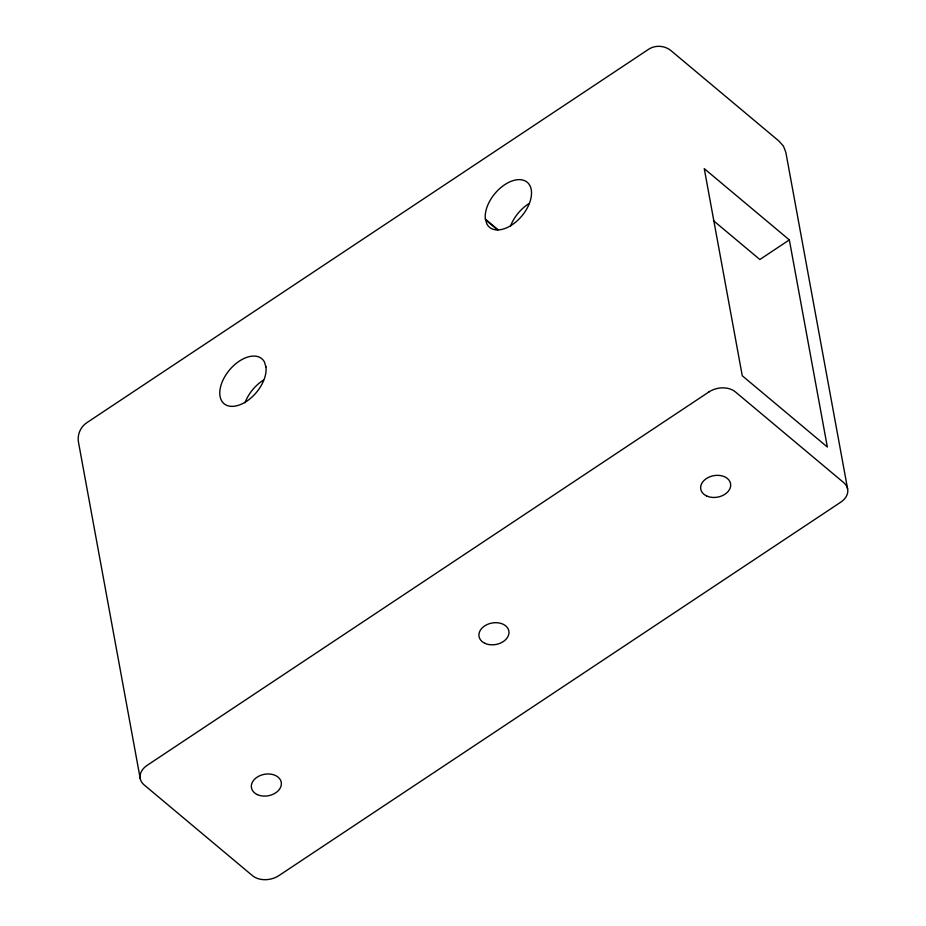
<?xml version="1.0" encoding="UTF-8"?>
<svg xmlns="http://www.w3.org/2000/svg" width="926" height="926" viewBox="0 0 926 926"><rect width="100%" height="100%" fill="white"/><g stroke="black" fill="none" stroke-linecap="round" stroke-linejoin="round"><path stroke-width="1.39" d="M789.334 239.915L827.346 447.015L742.27 375.759L704.258 168.648L789.334 239.915L759.841 259.511L713.437 220.643M485.374 219.115L486.868 223.988A29.366 17.525 -50 0 0 525.227 211.417A29.366 17.525 -50 0 0 515.632 179.98A29.366 17.525 -50 0 0 485.374 219.115L498.095 229.775M485.618 219.913L497.274 229.671M847.603 488.87L785.838 152.315L783.419 146.065L778.824 140.96L670.436 50.178C664.301 45.582 655.458 44.934 648.929 49.078L87.148 422.476C80.655 426.631 77.124 434.514 78.467 442.13L140.243 778.685M510.411 226.384A29.366 17.525 -50 0 1 528.966 203.627M244.985 402.798A29.366 17.525 -50 0 1 263.54 380.042M708.969 391.918L147.188 765.316A18.948 13.624 -10.4 0 0 144.097 784.878L252.474 875.672A18.948 13.624 -10.4 0 0 278.876 875.626L840.669 502.239A18.948 13.624 -10.4 0 0 843.76 482.666L735.371 391.883A18.948 13.624 -10.4 0 0 708.969 391.918M265.936 366.881L264.442 362.008A29.366 17.525 -50 0 0 226.083 374.567A29.366 17.525 -50 0 0 235.679 406.016A29.366 17.525 -50 0 0 265.936 366.881M257.37 794.624A15.152 10.904 -10.4 0 0 281.284 785.005A15.152 10.904 -10.4 0 0 260.403 775.456A15.152 10.904 -10.4 0 0 257.37 794.624M484.958 643.35A15.152 10.904 -10.4 0 0 508.883 633.743A15.152 10.904 -10.4 0 0 487.99 624.182A15.152 10.904 -10.4 0 0 484.958 643.35M706.688 495.989A15.152 10.904 -10.4 0 0 730.602 486.37A15.152 10.904 -10.4 0 0 709.721 476.821A15.152 10.904 -10.4 0 0 706.688 495.989"/></g></svg>
